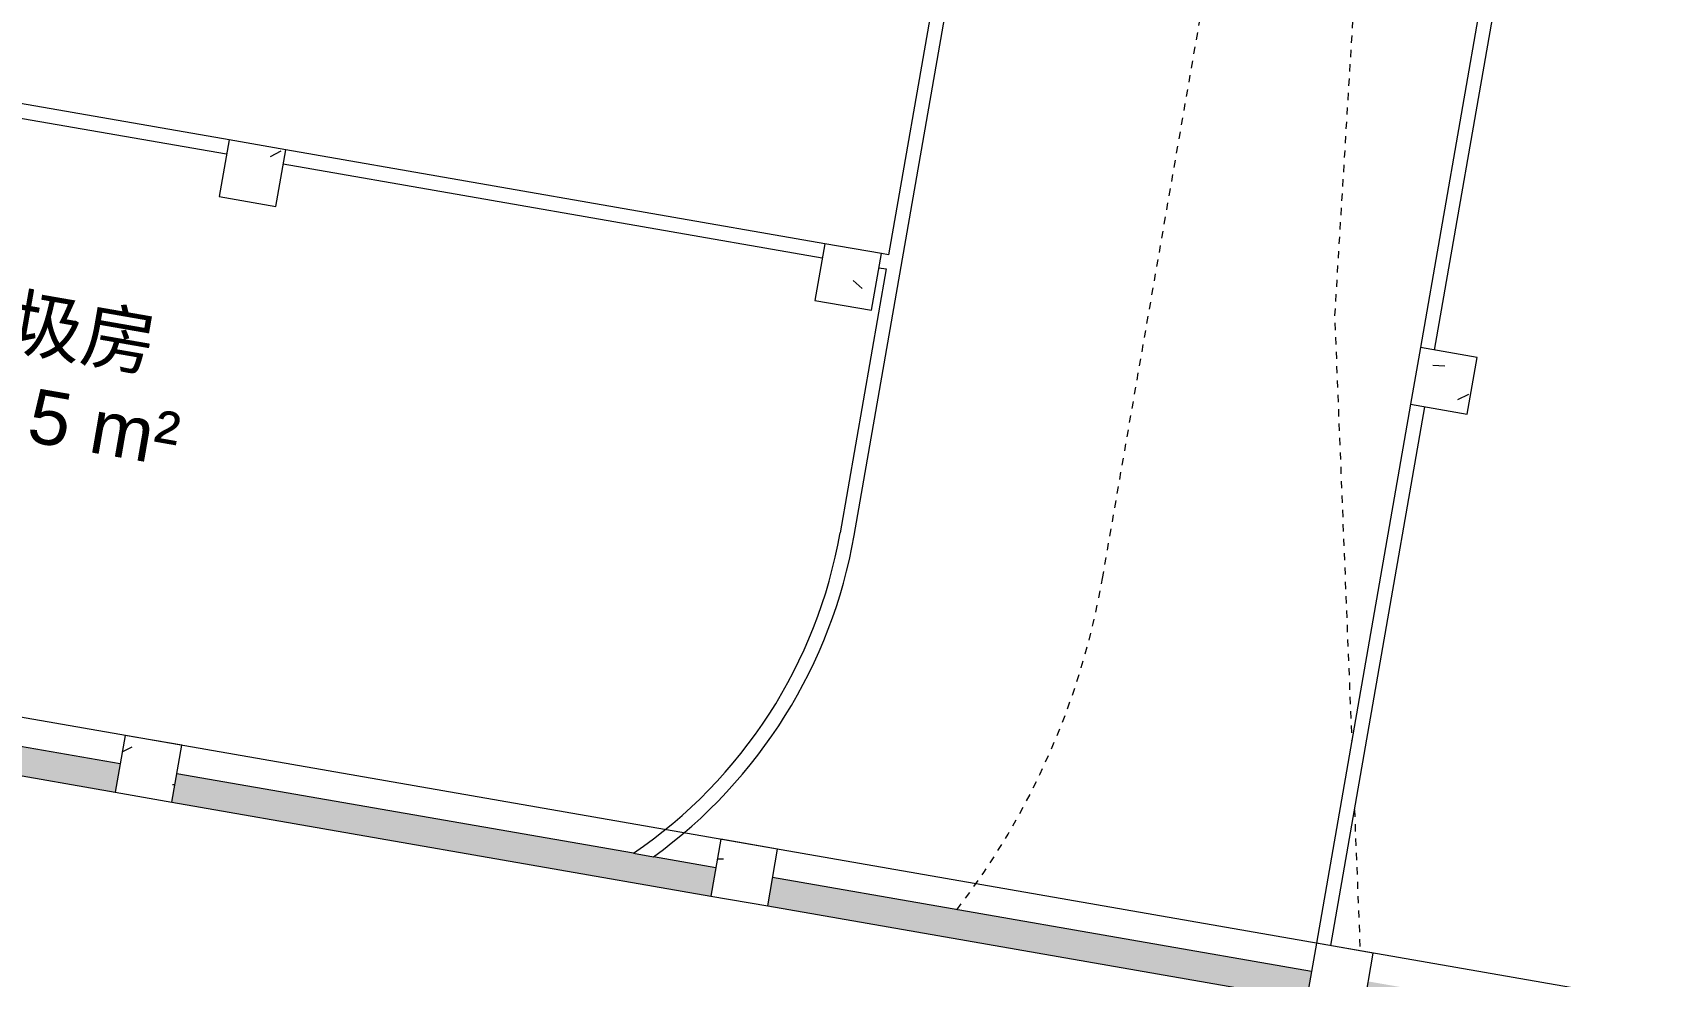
# Model space of a CAD drawing. Extents: x 274235 to 276654, y 142848 to 144425.
# Drawn here: x 275943.09 to 275965.67, y 143065.7 to 143078.82 of the extents above; entities that cross this region are included whole.
import ezdxf

# ---------------------------------------------------------------- set-up
doc = ezdxf.new("R2010")
doc.units = 0
doc.header["$LTSCALE"] = 1.5
doc.linetypes.add('ACM-G-HIDDEN2', pattern=[4.7625, 3.175, -1.5875])
doc.linetypes.add('IMPORT-SITE-SETBACK$0$_ACM-G-DIVIDE _2_', pattern=[31.75, 12.7, -6.35, 0, -6.35, 0, -6.35])
doc.layers.get('0').update_dxf_attribs({"linetype": 'CONTINUOUS', "lineweight": 0})
for name, color, linetype, lineweight in [('_ACM-A-ANNO-DIMS', 7, 'CONTINUOUS', 5), ('_ACM-A-ANNO-RMID', 4, 'CONTINUOUS', 18), ('_ACM-A-DETL', 7, 'CONTINUOUS', 5), ('_ACM-A-WALL-FULL', 6, 'CONTINUOUS', 13), ('_ACM-A-WALL-PATT', 8, 'CONTINUOUS', 9), ('_ACM-S-STRU-CLOS', 5, 'CONTINUOUS', 5), ('SITE for basement_dwg', 8, 'CONTINUOUS', 5), ('SITE-SETBACK$0$_ACM-A-SITE-SETB-GREN', 7, 'IMPORT-SITE-SETBACK$0$_ACM-G-DIVIDE _2_', 18)]:
    doc.layers.add(name, color=color, linetype=linetype, lineweight=lineweight)
doc.styles.add('Arial', font='arial.ttf', dxfattribs={"height": 750})
doc.styles.add('微软雅黑', font='')
doc.styles.get('微软雅黑').set_extended_font_data('微软雅黑')

# ---------------------------------------------------------------- blocks, each defined once
blk = doc.blocks.new('A$C5E363402')
at = {"layer": '_ACM-A-ANNO-DIMS'}
blk.add_line((1509648, -2678), (509648, -2678), dxfattribs=at)
blk = doc.blocks.new('SITE for basement_dwg-3947335-B1_Working')
at = {"layer": 'SITE-SETBACK$0$_ACM-A-SITE-SETB-GREN'}
blk.add_line((105498, 42004), (105912, 40088), dxfattribs=at)
at = {"layer": 'SITE-SETBACK$0$_ACM-A-SITE-SETB-GREN', "flags": 128}
blk.add_lwpolyline([(97632, 123288), (98317, 99748), (104047, 48720), (105298, 42930)], dxfattribs=at)
blk = doc.blocks.new('M_Concrete-Rectangular-Column - 800 x 800mm-V828-B1_Working')
at = {"layer": '_ACM-S-STRU-CLOS'}
h = blk.add_hatch(dxfattribs=at)
h.set_pattern_fill('FP_522', color=256, style=0, pattern_type=2)
h.set_pattern_definition([(50, (-706204, -621204.6), (3643.682, -318.781), [381, -4191]), (355, (-706204, -621204.6), (-704.856, 3821.136), [304.8, -3352.8]), (100.451, (-705900.5, -621231), (2938.852, 3502.332), [323.8, -3561.801]), (46.184, (-706204, -620188.6), (5421.582, -840.855), [571.5, -6286.5]), (96.636, (-705752.3, -620258.6), (4748.05, 4948.55), [485.7, -5342.702]), (351.184, (-706204, -620188.6), (4748.1, 4948.506), [457.2, -5029.2]), (21, (-705696, -620442.6), (3032.288, -2045.304), [381, -4191]), (326, (-705696, -620442.6), (1236.042, 3683.762), [304.8, -3352.8]), (71.451, (-705443.4, -620613), (4268.343, 1638.425), [323.8, -3561.801]), (37.5, (-706204.1, -621204.6), (61.772, 1691.1008), [167.64, -3144.52, 167.64, -6601.46]), (37.5, (-706204.1, -621204.6), (61.772, 1691.1008), [-3479.8, -3235.96, 167.64, -3197.86]), (7.5, (-706204.1, -621204.6), (1336.3933, 2003.6115), [167.64, -1772.92, 167.64, -4351.02]), (7.5, (-706204.1, -621204.6), (1336.3933, 2003.6115), [-2108.2, -3068.32, 167.64, -1115.06]), (327.5, (-707337, -621204.6), (2711.8178, -114.5786), [167.64, -1102.36, -9220.2]), (327.5, (-707337, -621204.6), (2711.8178, -114.5786), [-1270, 167.64, -3794.76, -5257.8]), (327.5, (-707337, -621204.6), (2711.8178, -114.5786), [-5232.4, 167.64, -5090.16]), (317.5, (-707845, -621204.6), (2962.5856, 508.5334), [167.64, -1483.36, 167.64, -6197.6]), (317.5, (-707845, -621204.6), (2962.5856, 508.5334), [-1818.64, -2463.8, 167.64, -3566.16])])
h.paths.add_polyline_path([(400, -400), (400, 400), (-400, 400), (-400, -400)])
at = {"layer": '_ACM-A-DETL', "color": 250}
for p, q in [((400, 400), (-400, 400)), ((-400, 400), (-400, -400)), ((400, -400), (400, 400)), ((-400, -400), (400, -400))]:
    blk.add_line(p, q, dxfattribs=at)
blk = doc.blocks.new('M_Concrete-Rectangular-Column - 800 x 800mm-V829-B1_Working')
at = {"layer": '_ACM-S-STRU-CLOS'}
h = blk.add_hatch(dxfattribs=at)
h.set_pattern_fill('FP_523', color=256, style=0, pattern_type=2)
h.set_pattern_definition([(50, (-706204, -612804.6), (3643.682, -318.781), [381, -4191]), (355, (-706204, -612804.6), (-704.856, 3821.136), [304.8, -3352.8]), (100.451, (-705900.5, -612831), (2938.852, 3502.332), [323.8, -3561.801]), (46.184, (-706204, -611788.6), (5421.582, -840.855), [571.5, -6286.5]), (96.636, (-705752.3, -611858.6), (4748.05, 4948.55), [485.7, -5342.702]), (351.184, (-706204, -611788.6), (4748.1, 4948.506), [457.2, -5029.2]), (21, (-705696, -612042.6), (3032.288, -2045.304), [381, -4191]), (326, (-705696, -612042.6), (1236.042, 3683.762), [304.8, -3352.8]), (71.451, (-705443.4, -612213), (4268.343, 1638.425), [323.8, -3561.801]), (37.5, (-706204.1, -612804.6), (61.772, 1691.1008), [167.64, -3144.52, 167.64, -6601.46]), (37.5, (-706204.1, -612804.6), (61.772, 1691.1008), [-3479.8, -3235.96, 167.64, -3197.86]), (7.5, (-706204.1, -612804.6), (1336.3933, 2003.6115), [167.64, -1772.92, 167.64, -4351.02]), (7.5, (-706204.1, -612804.6), (1336.3933, 2003.6115), [-2108.2, -3068.32, 167.64, -1115.06]), (327.5, (-707337, -612804.6), (2711.8178, -114.5786), [167.64, -1102.36, -9220.2]), (327.5, (-707337, -612804.6), (2711.8178, -114.5786), [-1270, 167.64, -3794.76, -5257.8]), (327.5, (-707337, -612804.6), (2711.8178, -114.5786), [-5232.4, 167.64, -5090.16]), (317.5, (-707845, -612804.6), (2962.5856, 508.5334), [167.64, -1483.36, 167.64, -6197.6]), (317.5, (-707845, -612804.6), (2962.5856, 508.5334), [-1818.64, -2463.8, 167.64, -3566.16])])
h.paths.add_polyline_path([(400, -400), (400, 400), (-400, 400), (-400, -400)])
at = {"layer": '_ACM-A-DETL', "color": 250}
for p, q in [((400, 400), (-400, 400)), ((-400, 400), (-400, -400)), ((400, -400), (400, 400)), ((-400, -400), (400, -400))]:
    blk.add_line(p, q, dxfattribs=at)
blk = doc.blocks.new('M_Concrete-Rectangular-Column - 800 x 800mm-V838-B1_Working')
at = {"layer": '_ACM-S-STRU-CLOS'}
h = blk.add_hatch(dxfattribs=at)
h.set_pattern_fill('FP_527', color=256, style=0, pattern_type=2)
h.set_pattern_definition([(50, (-714604, -621204.6), (3643.682, -318.781), [381, -4191]), (355, (-714604, -621204.6), (-704.856, 3821.136), [304.8, -3352.8]), (100.451, (-714300.5, -621231), (2938.852, 3502.332), [323.8, -3561.801]), (46.184, (-714604, -620188.6), (5421.582, -840.855), [571.5, -6286.5]), (96.636, (-714152.3, -620258.6), (4748.05, 4948.55), [485.7, -5342.702]), (351.184, (-714604, -620188.6), (4748.1, 4948.506), [457.2, -5029.2]), (21, (-714096, -620442.6), (3032.288, -2045.3045), [381, -4191]), (326, (-714096, -620442.6), (1236.042, 3683.762), [304.8, -3352.8]), (71.451, (-713843.4, -620613), (4268.343, 1638.425), [323.8, -3561.801]), (37.5, (-714604.1, -621204.6), (61.772, 1691.1008), [167.64, -3144.52, 167.64, -6601.46]), (37.5, (-714604.1, -621204.6), (61.772, 1691.1008), [-3479.8, -3235.96, 167.64, -3197.86]), (7.5, (-714604.1, -621204.6), (1336.3933, 2003.6115), [167.64, -1772.92, 167.64, -4351.02]), (7.5, (-714604.1, -621204.6), (1336.3933, 2003.6115), [-2108.2, -3068.32, 167.64, -1115.06]), (327.5, (-715737, -621204.6), (2711.8178, -114.5786), [167.64, -1102.36, -9220.2]), (327.5, (-715737, -621204.6), (2711.8178, -114.5786), [-1270, 167.64, -3794.76, -5257.8]), (327.5, (-715737, -621204.6), (2711.8178, -114.5786), [-5232.4, 167.64, -5090.16]), (317.5, (-716245, -621204.6), (2962.5856, 508.5334), [167.64, -1483.36, 167.64, -6197.6]), (317.5, (-716245, -621204.6), (2962.5856, 508.5334), [-1818.64, -2463.8, 167.64, -3566.16])])
h.paths.add_polyline_path([(400, -400), (400, 400), (-400, 400), (-400, -400)])
at = {"layer": '_ACM-A-DETL', "color": 250}
for p, q in [((400, 400), (-400, 400)), ((-400, 400), (-400, -400)), ((400, -400), (400, 400)), ((-400, -400), (400, -400))]:
    blk.add_line(p, q, dxfattribs=at)
blk = doc.blocks.new('M_Concrete-Rectangular-Column - 800 x 800mm-V839-B1_Working')
at = {"layer": '_ACM-S-STRU-CLOS'}
h = blk.add_hatch(dxfattribs=at)
h.set_pattern_fill('FP_528', color=256, style=0, pattern_type=2)
h.set_pattern_definition([(50, (-714604, -612804.6), (3643.682, -318.781), [381, -4191]), (355, (-714604, -612804.6), (-704.856, 3821.136), [304.8, -3352.8]), (100.451, (-714300.5, -612831), (2938.852, 3502.332), [323.8, -3561.801]), (46.184, (-714604, -611788.6), (5421.582, -840.855), [571.5, -6286.5]), (96.636, (-714152.3, -611858.6), (4748.05, 4948.55), [485.7, -5342.702]), (351.184, (-714604, -611788.6), (4748.1, 4948.506), [457.2, -5029.2]), (21, (-714096, -612042.6), (3032.288, -2045.304), [381, -4191]), (326, (-714096, -612042.6), (1236.042, 3683.762), [304.8, -3352.8]), (71.451, (-713843.4, -612213), (4268.343, 1638.425), [323.8, -3561.801]), (37.5, (-714604.1, -612804.6), (61.772, 1691.1008), [167.64, -3144.52, 167.64, -6601.46]), (37.5, (-714604.1, -612804.6), (61.772, 1691.1008), [-3479.8, -3235.96, 167.64, -3197.86]), (7.5, (-714604.1, -612804.6), (1336.3933, 2003.6115), [167.64, -1772.92, 167.64, -4351.02]), (7.5, (-714604.1, -612804.6), (1336.3933, 2003.6115), [-2108.2, -3068.32, 167.64, -1115.06]), (327.5, (-715737, -612804.6), (2711.8178, -114.5786), [167.64, -1102.36, -9220.2]), (327.5, (-715737, -612804.6), (2711.8178, -114.5786), [-1270, 167.64, -3794.76, -5257.8]), (327.5, (-715737, -612804.6), (2711.8178, -114.5786), [-5232.4, 167.64, -5090.16]), (317.5, (-716245, -612804.6), (2962.5856, 508.5334), [167.64, -1483.36, 167.64, -6197.6]), (317.5, (-716245, -612804.6), (2962.5856, 508.5334), [-1818.64, -2463.8, 167.64, -3566.16])])
h.paths.add_polyline_path([(400, -400), (400, 400), (-400, 400), (-400, -400)])
at = {"layer": '_ACM-A-DETL', "color": 250}
for p, q in [((400, 400), (-400, 400)), ((-400, 400), (-400, -400)), ((400, -400), (400, 400)), ((-400, -400), (400, -400))]:
    blk.add_line(p, q, dxfattribs=at)
blk = doc.blocks.new('M_Concrete-Rectangular-Column - 800 x 800mm-V848-B1_Working')
at = {"layer": '_ACM-S-STRU-CLOS'}
h = blk.add_hatch(dxfattribs=at)
h.set_pattern_fill('FP_533', color=256, style=0, pattern_type=2)
h.set_pattern_definition([(50, (-723004, -621204.6), (3643.682, -318.781), [381, -4191]), (355, (-723004, -621204.6), (-704.856, 3821.136), [304.8, -3352.8]), (100.451, (-722700.5, -621231), (2938.852, 3502.332), [323.8, -3561.801]), (46.184, (-723004, -620188.6), (5421.582, -840.855), [571.5, -6286.5]), (96.636, (-722552.3, -620258.6), (4748.05, 4948.55), [485.7, -5342.702]), (351.184, (-723004, -620188.6), (4748.1, 4948.506), [457.2, -5029.2]), (21, (-722496, -620442.6), (3032.288, -2045.3045), [381, -4191]), (326, (-722496, -620442.6), (1236.042, 3683.762), [304.8, -3352.8]), (71.451, (-722243.4, -620613), (4268.343, 1638.425), [323.8, -3561.801]), (37.5, (-723004.1, -621204.6), (61.772, 1691.1008), [167.64, -3144.52, 167.64, -6601.46]), (37.5, (-723004.1, -621204.6), (61.772, 1691.1008), [-3479.8, -3235.96, 167.64, -3197.86]), (7.5, (-723004.1, -621204.6), (1336.3933, 2003.6115), [167.64, -1772.92, 167.64, -4351.02]), (7.5, (-723004.1, -621204.6), (1336.3933, 2003.6115), [-2108.2, -3068.32, 167.64, -1115.06]), (327.5, (-724137, -621204.6), (2711.8178, -114.5786), [167.64, -1102.36, -9220.2]), (327.5, (-724137, -621204.6), (2711.8178, -114.5786), [-1270, 167.64, -3794.76, -5257.8]), (327.5, (-724137, -621204.6), (2711.8178, -114.5786), [-5232.4, 167.64, -5090.16]), (317.5, (-724645, -621204.6), (2962.5856, 508.5334), [167.64, -1483.36, 167.64, -6197.6]), (317.5, (-724645, -621204.6), (2962.5856, 508.5334), [-1818.64, -2463.8, 167.64, -3566.16])])
h.paths.add_polyline_path([(400, -400), (400, 400), (-400, 400), (-400, -400)])
at = {"layer": '_ACM-A-DETL', "color": 250}
for p, q in [((400, 400), (-400, 400)), ((-400, 400), (-400, -400)), ((400, -400), (400, 400)), ((-400, -400), (400, -400))]:
    blk.add_line(p, q, dxfattribs=at)
blk = doc.blocks.new('M_Concrete-Rectangular-Column - 800 x 800mm-V849-B1_Working')
at = {"layer": '_ACM-A-DETL', "color": 250}
for p, q in [((400, 400), (-400, 400)), ((-400, 400), (-400, -400)), ((400, -400), (400, 400)), ((-400, -400), (400, -400))]:
    blk.add_line(p, q, dxfattribs=at)
blk = doc.blocks.new('BASEMENT20250512')
at = {"layer": '_ACM-A-WALL-PATT', "lineweight": 5}
h = blk.add_hatch(color=256, dxfattribs=at)
h.paths.add_polyline_path([(729004.1244, 612404.5658), (729004.1244, 612804.5658), (723404.1244, 612804.5658), (723404.1244, 612404.5658)])
h.paths.add_polyline_path([(722604.1244, 612404.5658), (722604.1244, 612804.5658), (715004.1245, 612804.5658), (715004.1245, 612404.5658), (721639.6818, 612404.5658)])
h.paths.add_polyline_path([(714204.1245, 612404.5658), (714204.1245, 612804.5658), (706604.1245, 612804.5658), (706604.1245, 612404.5658)])
h.paths.add_polyline_path([(697404.1245, 612404.5658), (697404.1245, 612804.5658), (689804.1246, 612804.5658), (689804.1246, 612404.5658)])
h.paths.add_polyline_path([(698204.1245, 612404.5658), (705804.1245, 612404.5658), (705804.1245, 612804.5658), (698204.1245, 612804.5658), (698204.1245, 612794.4392)])
h.paths.add_polyline_path([(681404.1246, 612404.5658), (689004.1246, 612404.5658), (689004.1246, 612804.5658), (681404.1246, 612804.5658), (681404.1246, 612749.4508)])
h.paths.add_polyline_path([(680604.1246, 612404.5658), (680604.1246, 612804.5658), (673004.1246, 612804.5658), (673004.1246, 612404.5658)])
h.paths.add_polyline_path([(663804.1246, 612404.5658), (663804.1246, 612804.5658), (656204.1247, 612804.5658), (656204.1247, 612404.5658)])
h.paths.add_polyline_path([(672204.1246, 612404.5658), (672204.1246, 612804.5658), (664604.1246, 612804.5658), (664604.1246, 612404.5658)])
h.paths.add_polyline_path([(655404.1247, 612404.5658), (655404.1247, 612804.5658), (647804.1247, 612804.5658), (647804.1247, 612404.5658)])
h.paths.add_polyline_path([(647004.1247, 612404.5658), (647004.1247, 612804.5658), (639404.1247, 612804.5658), (639404.1247, 612404.5658)])
h.paths.add_polyline_path([(638604.1247, 612404.5658), (638604.1247, 612804.5658), (631004.1248, 612804.5658), (631004.1248, 612404.5658), (631958.6279, 612404.5658)])
h.paths.add_polyline_path([(630204.1248, 612404.5658), (630204.1248, 612804.5658), (622604.1248, 612804.5658), (622604.1248, 612404.5658)])
h.paths.add_polyline_path([(614204.1248, 612404.5658), (621804.1248, 612404.5658), (621804.1248, 612804.5658), (614204.1248, 612804.5658), (614204.1248, 612517.9679)])
h.paths.add_polyline_path([(613404.1248, 612404.5658), (613404.1248, 612804.5658), (605804.1249, 612804.5658), (605804.1249, 612404.5658)])
h.paths.add_polyline_path([(596604.1249, 612404.5658), (596604.1249, 612804.5658), (589004.1249, 612804.5658), (589004.1249, 612404.5658)])
h.paths.add_polyline_path([(605004.1249, 612404.5658), (605004.1249, 612804.5658), (597404.1249, 612804.5658), (597404.1249, 612404.5658)])
h.paths.add_polyline_path([(581683.237, 612404.5658), (588204.1249, 612404.5658), (588204.1249, 612804.5658), (581683.237, 612804.5658), (581683.237, 612405.9437)])
at = {"layer": '_ACM-A-DETL', "color": 250, "linetype": 'ACM-G-HIDDEN2'}
blk.add_line((718804.1244, 617683.0461), (718804.1244, 635404.5657), dxfattribs=at)
blk.add_arc((708304.1244, 617683.0461), 10500, 332.3145512, 0, dxfattribs=at)
at = {"layer": '_ACM-A-WALL-FULL', "lineweight": 9}
for p, q in [((715104.1244, 638404.5657), (715104.1244, 621604.5658)), ((715304.1244, 617683.0461), (715304.1244, 638404.5657)), ((722604.1244, 629204.5657), (722604.1244, 621604.5658)), ((722804.1244, 621604.5658), (722804.1244, 629204.5657)), ((705804.1245, 621604.5658), (698204.1245, 621604.5658)), ((714204.1245, 621604.5658), (706604.1245, 621604.5658)), ((715104.1244, 621604.5658), (715004.1245, 621604.5658)), ((698204.1245, 621404.5658), (705804.1245, 621404.5658)), ((706604.1245, 621404.5658), (714204.1245, 621404.5658)), ((715004.1245, 621404.5658), (715104.1244, 621404.5658)), ((715104.1244, 621404.5658), (715104.1244, 617683.0461)), ((722604.1244, 620804.5658), (722604.1244, 613204.5658)), ((722804.1244, 613204.5658), (722804.1244, 620804.5658)), ((705804.1245, 612804.5658), (698204.1245, 612804.5658)), ((713041.2576, 612804.5658), (706604.1245, 612804.5658)), ((714204.1245, 612804.5658), (713324.1274, 612804.5658)), ((722604.1244, 612804.5658), (715004.1245, 612804.5658)), ((698204.1245, 612404.5658), (705804.1245, 612404.5658)), ((706604.1245, 612404.5658), (714204.1245, 612404.5658)), ((715004.1245, 612404.5658), (722604.1244, 612404.5658))]:
    blk.add_line(p, q, dxfattribs=at)
at = {"layer": '_ACM-A-WALL-FULL'}
blk.add_line((713041.2576, 612804.5658), (713324.1274, 612804.5658), dxfattribs=at)
at = {"layer": '_ACM-A-WALL-FULL', "lineweight": 9}
for radius, start, end in [(6800, 314.15782658, 0), (7000, 315.8191256, 360)]:
    blk.add_arc((708304.1244, 617683.0461), radius, start, end, dxfattribs=at)
at = {"layer": '_ACM-S-STRU-CLOS'}
for name, p in [('M_Concrete-Rectangular-Column - 800 x 800mm-V828-B1_Working', (706204.1245, 621204.5658)), ('M_Concrete-Rectangular-Column - 800 x 800mm-V838-B1_Working', (714604.1245, 621204.5658)), ('M_Concrete-Rectangular-Column - 800 x 800mm-V848-B1_Working', (723004.1244, 621204.5658)), ('M_Concrete-Rectangular-Column - 800 x 800mm-V829-B1_Working', (706204.1245, 612804.5658)), ('M_Concrete-Rectangular-Column - 800 x 800mm-V839-B1_Working', (714604.1245, 612804.5658)), ('M_Concrete-Rectangular-Column - 800 x 800mm-V849-B1_Working', (723004.1244, 612804.5658))]:
    blk.add_blockref(name, p, dxfattribs=at)
at = {"layer": 'SITE for basement_dwg', "color": 250}
blk.add_blockref('SITE for basement_dwg-3947335-B1_Working', (617306.3804, 573116.7708), dxfattribs=at)
at = {"layer": '_ACM-A-ANNO-RMID', "lineweight": 5, "char_height": 750, "attachment_point": 1}
for s, insert, width, style in [('垃圾房', (702220.1749, 618995.8237), 3848.1, '微软雅黑'), ('145.5 m²', (701692.6749, 617746.1622), 5130.8, 'Arial')]:
    blk.add_mtext(s, dxfattribs=dict(at, insert=insert, width=width, style=style))

msp = doc.modelspace()

# ---------------------------------------------------------------- block references
at = {"xscale": 0.001, "yscale": 0.001, "zscale": 0.001, "rotation": 350.1075691150455}
msp.add_blockref('A$C5E363402', (274582.158, 143309.331), dxfattribs=at)

# ---------------------------------------------------------------- next in the draw order: block references
at = {"xscale": 0.0009999999999999994, "yscale": 0.001, "zscale": 0.001, "rotation": 350.1075696352769}
msp.add_blockref('BASEMENT20250512', (275143.722, 142586.221), dxfattribs=at)

doc.saveas('drawing.dxf')
